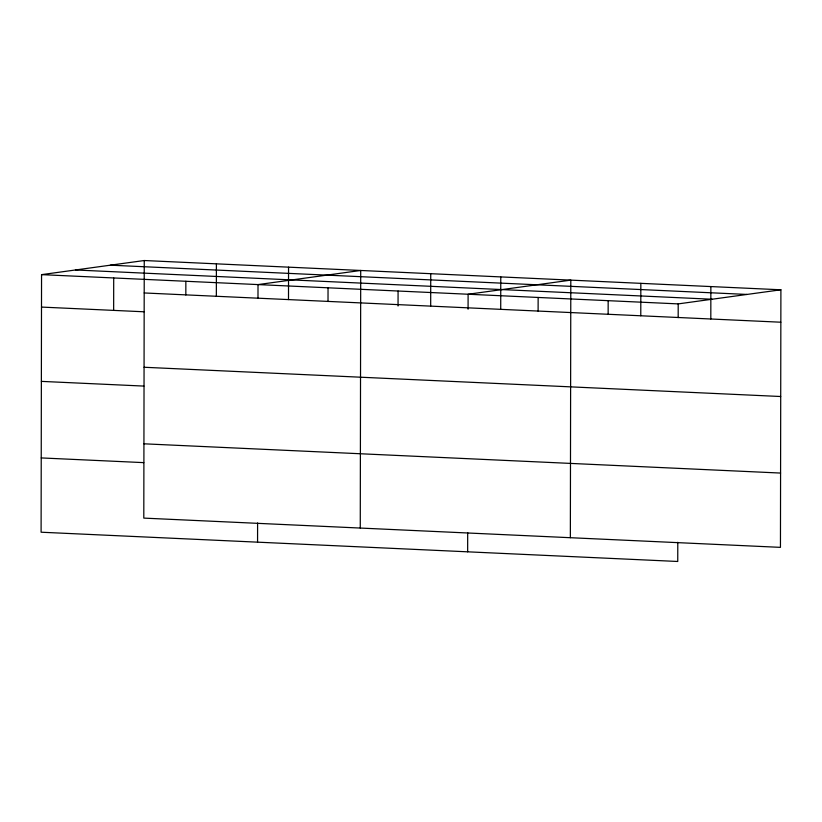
<?xml version="1.0" encoding="UTF-8"?>
<svg xmlns="http://www.w3.org/2000/svg" width="822" height="822" viewBox="0 0 822 822"><rect width="100%" height="100%" fill="white"/><g stroke="black" fill="none" stroke-linecap="round" stroke-linejoin="round"><path stroke-width="1.23" d="M144.251 260.523L143.799 518.107L780.448 547.36L780.9 289.786L144.251 260.523L41.552 274.64L41.1 532.214L677.749 561.477L677.79 542.263M113.652 310.397L113.703 277.959M185.834 294.995L185.854 281.268M216.35 296.28L216.402 263.841M257.563 542.171L257.594 522.956M257.985 298.314L258.016 284.587L360.714 270.469L360.262 528.053M288.501 299.588L288.553 267.15M328.019 301.53L328.04 287.803M398.053 306L398.074 291.029M430.687 306.123L430.738 273.685M467.656 551.819L467.687 532.605M468.078 309.216L468.108 294.245L570.807 280.127L570.355 537.701M500.721 309.349L500.773 276.911M538.112 311.189L538.143 297.461M608.146 314.405L608.167 300.677M640.78 315.782L640.841 283.343M678.181 317.621L678.201 303.893L780.9 289.786M710.814 318.998L710.866 286.559M110.354 265.177L747.013 294.44M75.439 269.976L712.088 299.239M41.552 274.64L678.201 303.893M144.189 292.961L780.838 322.214M41.49 307.079L144.025 311.785M144.066 367.259L780.715 396.512M41.367 381.377L143.901 386.083M143.932 443.808L780.581 473.061M41.234 457.926L143.768 462.632"/></g></svg>
